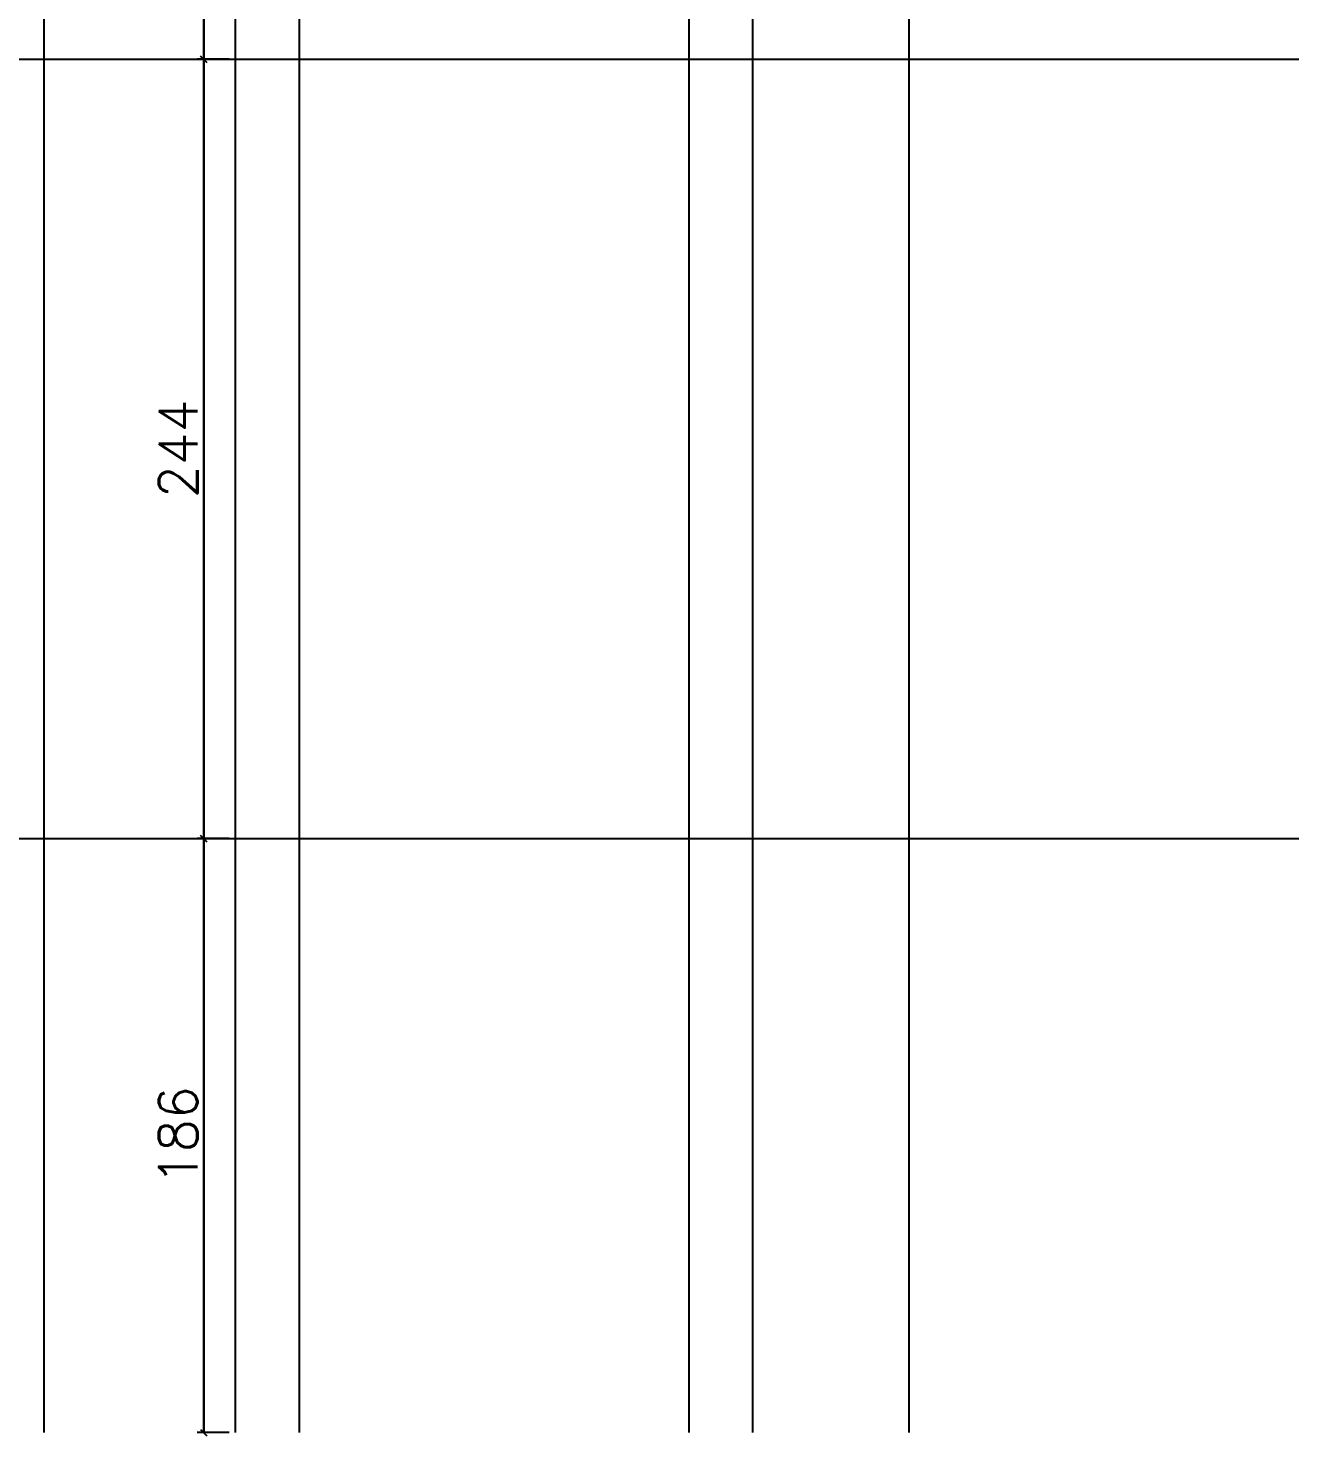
# Model space of a CAD drawing. Extents: x -40810 to 33675, y -2018 to 21213.
# Drawn here: x 13442.9 to 13840.9, y 14473.5 to 14914.3 of the extents above; entities that cross this region are included whole.
import ezdxf

# ---------------------------------------------------------------- set-up
doc = ezdxf.new("R2010")
doc.units = 0
doc.layers.get('0').update_dxf_attribs({"color": 1, "lineweight": 9})
doc.layers.add('P-NOTAS', color=7, linetype='Continuous')
doc.layers.add('Painéis', color=255, linetype='Continuous')
doc.styles.add('Romans', font='romans.shx', dxfattribs={"height": 12})
doc.dimstyles.new('cotas', dxfattribs={"dimtxt": 9, "dimasz": 2, "dimexe": 2, "dimexo": 2, "dimgap": 2, "dimtad": 1, "dimdec": 1, "dimzin": 12, "dimdsep": 46, "dimtxsty": 'Romans', "dimblk": 'OBLIQUE', "dimcen": 9, "dimclrd": 4, "dimclre": 4, "dimclrt": 240, "dimaunit": 1, "dimadec": 8, "dimazin": 3, "dimtfac": 1, "dimtdec": 1, "dimtix": 1, "dimtmove": 0, "dimatfit": 2, "dimldrblk": 'OBLIQUE', "dimfxl": 1, "dimtolj": 1, "dimtzin": 0, "dimlwd": -1, "dimlwe": -1, "dimarcsym": 0})

# ---------------------------------------------------------------- blocks, each defined once
blk = doc.blocks.new('_Oblique')
at = {"color": 0, "linetype": 'ByBlock', "lineweight": -2}
blk.add_line((-0.5, -0.5), (0.5, 0.5), dxfattribs=at)
blk = doc.blocks.new('*D3760')
at = {"layer": 'Defpoints', "color": 0, "linetype": 'Continuous', "ltscale": 30, "transparency": 16777216}
for p in [(13507.91, 14660.53), (13497.91, 14474.53), (13507.91, 14474.53)]:
    blk.add_point(p, dxfattribs=at)
at = {"layer": 'P-NOTAS', "color": 4, "linetype": 'Continuous', "ltscale": 30, "transparency": 16777216}
for p, q in [((13505.91, 14660.53), (13495.91, 14660.53)), ((13497.91, 14660.53), (13497.91, 14474.53)), ((13505.91, 14474.53), (13495.91, 14474.53))]:
    blk.add_line(p, q, dxfattribs=at)
at = {"layer": 'P-NOTAS', "color": 4, "linetype": 'Continuous', "ltscale": 30, "transparency": 16777216, "xscale": 2, "yscale": 2, "zscale": 2}
for p, rotation in [((13497.91, 14660.53), 90), ((13497.91, 14474.53), 270)]:
    blk.add_blockref('_Oblique', p, dxfattribs=dict(at, rotation=rotation))
at = {"layer": 'P-NOTAS', "color": 240, "linetype": 'Continuous', "ltscale": 30, "transparency": 16777216, "insert": (13489.91, 14567.53), "char_height": 12, "attachment_point": 5, "rotation": 90, "style": 'Romans'}
blk.add_mtext('\\A1;186', dxfattribs=at)
blk = doc.blocks.new('*D3761')
at = {"layer": 'Defpoints', "color": 0, "linetype": 'Continuous', "ltscale": 30, "transparency": 16777216}
for p in [(13507.91, 14904.53), (13497.91, 14660.53), (13507.91, 14660.53)]:
    blk.add_point(p, dxfattribs=at)
at = {"layer": 'P-NOTAS', "color": 4, "linetype": 'Continuous', "ltscale": 30, "transparency": 16777216}
for p, q in [((13505.91, 14904.53), (13495.91, 14904.53)), ((13497.91, 14904.53), (13497.91, 14660.53)), ((13505.91, 14660.53), (13495.91, 14660.53))]:
    blk.add_line(p, q, dxfattribs=at)
at = {"layer": 'P-NOTAS', "color": 4, "linetype": 'Continuous', "ltscale": 30, "transparency": 16777216, "xscale": 2, "yscale": 2, "zscale": 2}
for p, rotation in [((13497.91, 14904.53), 90), ((13497.91, 14660.53), 270)]:
    blk.add_blockref('_Oblique', p, dxfattribs=dict(at, rotation=rotation))
at = {"layer": 'P-NOTAS', "color": 240, "linetype": 'Continuous', "ltscale": 30, "transparency": 16777216, "insert": (13489.91, 14782.53), "char_height": 12, "attachment_point": 5, "rotation": 90, "style": 'Romans'}
blk.add_mtext('\\A1;244', dxfattribs=at)
blk = doc.blocks.new('*D3762')
at = {"layer": 'Defpoints', "color": 0, "linetype": 'Continuous', "ltscale": 30, "transparency": 16777216}
for p in [(13507.91, 15148.53), (13497.91, 14904.53), (13507.91, 14904.53)]:
    blk.add_point(p, dxfattribs=at)
at = {"layer": 'P-NOTAS', "color": 4, "linetype": 'Continuous', "ltscale": 30, "transparency": 16777216}
for p, q in [((13505.91, 15148.53), (13495.91, 15148.53)), ((13497.91, 15148.53), (13497.91, 14904.53)), ((13505.91, 14904.53), (13495.91, 14904.53))]:
    blk.add_line(p, q, dxfattribs=at)
at = {"layer": 'P-NOTAS', "color": 4, "linetype": 'Continuous', "ltscale": 30, "transparency": 16777216, "xscale": 2, "yscale": 2, "zscale": 2}
for p, rotation in [((13497.91, 15148.53), 90), ((13497.91, 14904.53), 270)]:
    blk.add_blockref('_Oblique', p, dxfattribs=dict(at, rotation=rotation))
at = {"layer": 'P-NOTAS', "color": 240, "linetype": 'Continuous', "ltscale": 30, "transparency": 16777216, "insert": (13489.91, 15026.53), "char_height": 12, "attachment_point": 5, "rotation": 90, "style": 'Romans'}
blk.add_mtext('\\A1;244', dxfattribs=at)
blk = doc.blocks.new('*D3787')
at = {"layer": 'Defpoints', "color": 0, "linetype": 'Continuous', "ltscale": 30, "transparency": 16777216}
for p in [(13507.93, 15148.53), (13497.93, 14904.53), (13507.93, 14904.53)]:
    blk.add_point(p, dxfattribs=at)
at = {"layer": 'P-NOTAS', "color": 4, "linetype": 'Continuous', "ltscale": 30, "transparency": 16777216}
for p, q in [((13505.93, 15148.53), (13495.93, 15148.53)), ((13497.93, 15148.53), (13497.93, 14904.53)), ((13505.93, 14904.53), (13495.93, 14904.53))]:
    blk.add_line(p, q, dxfattribs=at)
at = {"layer": 'P-NOTAS', "color": 4, "linetype": 'Continuous', "ltscale": 30, "transparency": 16777216, "xscale": 2, "yscale": 2, "zscale": 2}
for p, rotation in [((13497.93, 15148.53), 90), ((13497.93, 14904.53), 270)]:
    blk.add_blockref('_Oblique', p, dxfattribs=dict(at, rotation=rotation))
at = {"layer": 'P-NOTAS', "color": 240, "linetype": 'Continuous', "ltscale": 30, "transparency": 16777216, "insert": (13489.93, 15026.53), "char_height": 12, "attachment_point": 5, "rotation": 90, "style": 'Romans'}
blk.add_mtext('\\A1;244', dxfattribs=at)
blk = doc.blocks.new('*D3788')
at = {"layer": 'Defpoints', "color": 0, "linetype": 'Continuous', "ltscale": 30, "transparency": 16777216}
for p in [(13507.93, 14904.53), (13497.93, 14660.53), (13507.93, 14660.53)]:
    blk.add_point(p, dxfattribs=at)
at = {"layer": 'P-NOTAS', "color": 4, "linetype": 'Continuous', "ltscale": 30, "transparency": 16777216}
for p, q in [((13505.93, 14904.53), (13495.93, 14904.53)), ((13497.93, 14904.53), (13497.93, 14660.53)), ((13505.93, 14660.53), (13495.93, 14660.53))]:
    blk.add_line(p, q, dxfattribs=at)
at = {"layer": 'P-NOTAS', "color": 4, "linetype": 'Continuous', "ltscale": 30, "transparency": 16777216, "xscale": 2, "yscale": 2, "zscale": 2}
for p, rotation in [((13497.93, 14904.53), 90), ((13497.93, 14660.53), 270)]:
    blk.add_blockref('_Oblique', p, dxfattribs=dict(at, rotation=rotation))
at = {"layer": 'P-NOTAS', "color": 240, "linetype": 'Continuous', "ltscale": 30, "transparency": 16777216, "insert": (13489.93, 14782.53), "char_height": 12, "attachment_point": 5, "rotation": 90, "style": 'Romans'}
blk.add_mtext('\\A1;244', dxfattribs=at)
blk = doc.blocks.new('*D3789')
at = {"layer": 'Defpoints', "color": 0, "linetype": 'Continuous', "ltscale": 30, "transparency": 16777216}
for p in [(13507.93, 14660.53), (13497.93, 14474.53), (13507.93, 14474.53)]:
    blk.add_point(p, dxfattribs=at)
at = {"layer": 'P-NOTAS', "color": 4, "linetype": 'Continuous', "ltscale": 30, "transparency": 16777216}
for p, q in [((13505.93, 14660.53), (13495.93, 14660.53)), ((13497.93, 14660.53), (13497.93, 14474.53)), ((13505.93, 14474.53), (13495.93, 14474.53))]:
    blk.add_line(p, q, dxfattribs=at)
at = {"layer": 'P-NOTAS', "color": 4, "linetype": 'Continuous', "ltscale": 30, "transparency": 16777216, "xscale": 2, "yscale": 2, "zscale": 2}
for p, rotation in [((13497.93, 14660.53), 90), ((13497.93, 14474.53), 270)]:
    blk.add_blockref('_Oblique', p, dxfattribs=dict(at, rotation=rotation))
at = {"layer": 'P-NOTAS', "color": 240, "linetype": 'Continuous', "ltscale": 30, "transparency": 16777216, "insert": (13489.93, 14567.53), "char_height": 12, "attachment_point": 5, "rotation": 90, "style": 'Romans'}
blk.add_mtext('\\A1;186', dxfattribs=at)
blk = doc.blocks.new('*D6298')
at = {"layer": 'Defpoints', "color": 0, "ltscale": 30, "transparency": 16777216}
for p in [(13507.91, 14660.53), (13497.91, 14474.53), (13507.91, 14474.53)]:
    blk.add_point(p, dxfattribs=at)
at = {"layer": 'P-NOTAS', "color": 4, "ltscale": 30, "transparency": 16777216}
for p, q in [((13505.91, 14660.53), (13495.91, 14660.53)), ((13497.91, 14660.53), (13497.91, 14474.53)), ((13505.91, 14474.53), (13495.91, 14474.53))]:
    blk.add_line(p, q, dxfattribs=at)
at = {"layer": 'P-NOTAS', "color": 4, "ltscale": 30, "transparency": 16777216, "xscale": 2, "yscale": 2, "zscale": 2}
for p, rotation in [((13497.91, 14660.53), 90), ((13497.91, 14474.53), 270)]:
    blk.add_blockref('_Oblique', p, dxfattribs=dict(at, rotation=rotation))
at = {"layer": 'P-NOTAS', "color": 240, "ltscale": 30, "transparency": 16777216, "insert": (13489.91, 14567.53), "char_height": 12, "attachment_point": 5, "rotation": 90, "style": 'Romans'}
blk.add_mtext('\\A1;186', dxfattribs=at)
blk = doc.blocks.new('*D6299')
at = {"layer": 'Defpoints', "color": 0, "ltscale": 30, "transparency": 16777216}
for p in [(13507.91, 14904.53), (13497.91, 14660.53), (13507.91, 14660.53)]:
    blk.add_point(p, dxfattribs=at)
at = {"layer": 'P-NOTAS', "color": 4, "ltscale": 30, "transparency": 16777216}
for p, q in [((13505.91, 14904.53), (13495.91, 14904.53)), ((13497.91, 14904.53), (13497.91, 14660.53)), ((13505.91, 14660.53), (13495.91, 14660.53))]:
    blk.add_line(p, q, dxfattribs=at)
at = {"layer": 'P-NOTAS', "color": 4, "ltscale": 30, "transparency": 16777216, "xscale": 2, "yscale": 2, "zscale": 2}
for p, rotation in [((13497.91, 14904.53), 90), ((13497.91, 14660.53), 270)]:
    blk.add_blockref('_Oblique', p, dxfattribs=dict(at, rotation=rotation))
at = {"layer": 'P-NOTAS', "color": 240, "ltscale": 30, "transparency": 16777216, "insert": (13489.91, 14782.53), "char_height": 12, "attachment_point": 5, "rotation": 90, "style": 'Romans'}
blk.add_mtext('\\A1;244', dxfattribs=at)
blk = doc.blocks.new('*D6300')
at = {"layer": 'Defpoints', "color": 0, "ltscale": 30, "transparency": 16777216}
for p in [(13507.91, 15148.53), (13497.91, 14904.53), (13507.91, 14904.53)]:
    blk.add_point(p, dxfattribs=at)
at = {"layer": 'P-NOTAS', "color": 4, "ltscale": 30, "transparency": 16777216}
for p, q in [((13505.91, 15148.53), (13495.91, 15148.53)), ((13497.91, 15148.53), (13497.91, 14904.53)), ((13505.91, 14904.53), (13495.91, 14904.53))]:
    blk.add_line(p, q, dxfattribs=at)
at = {"layer": 'P-NOTAS', "color": 4, "ltscale": 30, "transparency": 16777216, "xscale": 2, "yscale": 2, "zscale": 2}
for p, rotation in [((13497.91, 15148.53), 90), ((13497.91, 14904.53), 270)]:
    blk.add_blockref('_Oblique', p, dxfattribs=dict(at, rotation=rotation))
at = {"layer": 'P-NOTAS', "color": 240, "ltscale": 30, "transparency": 16777216, "insert": (13489.91, 15026.53), "char_height": 12, "attachment_point": 5, "rotation": 90, "style": 'Romans'}
blk.add_mtext('\\A1;244', dxfattribs=at)
blk = doc.blocks.new('*D6325')
at = {"layer": 'Defpoints', "color": 0, "ltscale": 30, "transparency": 16777216}
for p in [(13507.93, 15148.53), (13497.93, 14904.53), (13507.93, 14904.53)]:
    blk.add_point(p, dxfattribs=at)
at = {"layer": 'P-NOTAS', "color": 4, "ltscale": 30, "transparency": 16777216}
for p, q in [((13505.93, 15148.53), (13495.93, 15148.53)), ((13497.93, 15148.53), (13497.93, 14904.53)), ((13505.93, 14904.53), (13495.93, 14904.53))]:
    blk.add_line(p, q, dxfattribs=at)
at = {"layer": 'P-NOTAS', "color": 4, "ltscale": 30, "transparency": 16777216, "xscale": 2, "yscale": 2, "zscale": 2}
for p, rotation in [((13497.93, 15148.53), 90), ((13497.93, 14904.53), 270)]:
    blk.add_blockref('_Oblique', p, dxfattribs=dict(at, rotation=rotation))
at = {"layer": 'P-NOTAS', "color": 240, "ltscale": 30, "transparency": 16777216, "insert": (13489.93, 15026.53), "char_height": 12, "attachment_point": 5, "rotation": 90, "style": 'Romans'}
blk.add_mtext('\\A1;244', dxfattribs=at)
blk = doc.blocks.new('*D6326')
at = {"layer": 'Defpoints', "color": 0, "ltscale": 30, "transparency": 16777216}
for p in [(13507.93, 14904.53), (13497.93, 14660.53), (13507.93, 14660.53)]:
    blk.add_point(p, dxfattribs=at)
at = {"layer": 'P-NOTAS', "color": 4, "ltscale": 30, "transparency": 16777216}
for p, q in [((13505.93, 14904.53), (13495.93, 14904.53)), ((13497.93, 14904.53), (13497.93, 14660.53)), ((13505.93, 14660.53), (13495.93, 14660.53))]:
    blk.add_line(p, q, dxfattribs=at)
at = {"layer": 'P-NOTAS', "color": 4, "ltscale": 30, "transparency": 16777216, "xscale": 2, "yscale": 2, "zscale": 2}
for p, rotation in [((13497.93, 14904.53), 90), ((13497.93, 14660.53), 270)]:
    blk.add_blockref('_Oblique', p, dxfattribs=dict(at, rotation=rotation))
at = {"layer": 'P-NOTAS', "color": 240, "ltscale": 30, "transparency": 16777216, "insert": (13489.93, 14782.53), "char_height": 12, "attachment_point": 5, "rotation": 90, "style": 'Romans'}
blk.add_mtext('\\A1;244', dxfattribs=at)
blk = doc.blocks.new('*D6327')
at = {"layer": 'Defpoints', "color": 0, "ltscale": 30, "transparency": 16777216}
for p in [(13507.93, 14660.53), (13497.93, 14474.53), (13507.93, 14474.53)]:
    blk.add_point(p, dxfattribs=at)
at = {"layer": 'P-NOTAS', "color": 4, "ltscale": 30, "transparency": 16777216}
for p, q in [((13505.93, 14660.53), (13495.93, 14660.53)), ((13497.93, 14660.53), (13497.93, 14474.53)), ((13505.93, 14474.53), (13495.93, 14474.53))]:
    blk.add_line(p, q, dxfattribs=at)
at = {"layer": 'P-NOTAS', "color": 4, "ltscale": 30, "transparency": 16777216, "xscale": 2, "yscale": 2, "zscale": 2}
for p, rotation in [((13497.93, 14660.53), 90), ((13497.93, 14474.53), 270)]:
    blk.add_blockref('_Oblique', p, dxfattribs=dict(at, rotation=rotation))
at = {"layer": 'P-NOTAS', "color": 240, "ltscale": 30, "transparency": 16777216, "insert": (13489.93, 14567.53), "char_height": 12, "attachment_point": 5, "rotation": 90, "style": 'Romans'}
blk.add_mtext('\\A1;186', dxfattribs=at)
blk = doc.blocks.new('*D6482')
at = {"layer": 'Defpoints', "color": 0, "ltscale": 30, "transparency": 16777216}
for p in [(13507.91, 14660.53), (13497.91, 14474.53), (13507.91, 14474.53)]:
    blk.add_point(p, dxfattribs=at)
at = {"layer": 'P-NOTAS', "color": 4, "ltscale": 30, "transparency": 16777216}
for p, q in [((13505.91, 14660.53), (13495.91, 14660.53)), ((13497.91, 14660.53), (13497.91, 14474.53)), ((13505.91, 14474.53), (13495.91, 14474.53))]:
    blk.add_line(p, q, dxfattribs=at)
at = {"layer": 'P-NOTAS', "color": 4, "ltscale": 30, "transparency": 16777216, "xscale": 2, "yscale": 2, "zscale": 2}
for p, rotation in [((13497.91, 14660.53), 90), ((13497.91, 14474.53), 270)]:
    blk.add_blockref('_Oblique', p, dxfattribs=dict(at, rotation=rotation))
at = {"layer": 'P-NOTAS', "color": 240, "ltscale": 30, "transparency": 16777216, "insert": (13489.91, 14567.53), "char_height": 12, "attachment_point": 5, "rotation": 90, "style": 'Romans'}
blk.add_mtext('\\A1;186', dxfattribs=at)
blk = doc.blocks.new('*D6483')
at = {"layer": 'Defpoints', "color": 0, "ltscale": 30, "transparency": 16777216}
for p in [(13507.91, 14904.53), (13497.91, 14660.53), (13507.91, 14660.53)]:
    blk.add_point(p, dxfattribs=at)
at = {"layer": 'P-NOTAS', "color": 4, "ltscale": 30, "transparency": 16777216}
for p, q in [((13505.91, 14904.53), (13495.91, 14904.53)), ((13497.91, 14904.53), (13497.91, 14660.53)), ((13505.91, 14660.53), (13495.91, 14660.53))]:
    blk.add_line(p, q, dxfattribs=at)
at = {"layer": 'P-NOTAS', "color": 4, "ltscale": 30, "transparency": 16777216, "xscale": 2, "yscale": 2, "zscale": 2}
for p, rotation in [((13497.91, 14904.53), 90), ((13497.91, 14660.53), 270)]:
    blk.add_blockref('_Oblique', p, dxfattribs=dict(at, rotation=rotation))
at = {"layer": 'P-NOTAS', "color": 240, "ltscale": 30, "transparency": 16777216, "insert": (13489.91, 14782.53), "char_height": 12, "attachment_point": 5, "rotation": 90, "style": 'Romans'}
blk.add_mtext('\\A1;244', dxfattribs=at)
blk = doc.blocks.new('*D6484')
at = {"layer": 'Defpoints', "color": 0, "ltscale": 30, "transparency": 16777216}
for p in [(13507.91, 15148.53), (13497.91, 14904.53), (13507.91, 14904.53)]:
    blk.add_point(p, dxfattribs=at)
at = {"layer": 'P-NOTAS', "color": 4, "ltscale": 30, "transparency": 16777216}
for p, q in [((13505.91, 15148.53), (13495.91, 15148.53)), ((13497.91, 15148.53), (13497.91, 14904.53)), ((13505.91, 14904.53), (13495.91, 14904.53))]:
    blk.add_line(p, q, dxfattribs=at)
at = {"layer": 'P-NOTAS', "color": 4, "ltscale": 30, "transparency": 16777216, "xscale": 2, "yscale": 2, "zscale": 2}
for p, rotation in [((13497.91, 15148.53), 90), ((13497.91, 14904.53), 270)]:
    blk.add_blockref('_Oblique', p, dxfattribs=dict(at, rotation=rotation))
at = {"layer": 'P-NOTAS', "color": 240, "ltscale": 30, "transparency": 16777216, "insert": (13489.91, 15026.53), "char_height": 12, "attachment_point": 5, "rotation": 90, "style": 'Romans'}
blk.add_mtext('\\A1;244', dxfattribs=at)
blk = doc.blocks.new('*D6509')
at = {"layer": 'Defpoints', "color": 0, "ltscale": 30, "transparency": 16777216}
for p in [(13507.93, 15148.53), (13497.93, 14904.53), (13507.93, 14904.53)]:
    blk.add_point(p, dxfattribs=at)
at = {"layer": 'P-NOTAS', "color": 4, "ltscale": 30, "transparency": 16777216}
for p, q in [((13505.93, 15148.53), (13495.93, 15148.53)), ((13497.93, 15148.53), (13497.93, 14904.53)), ((13505.93, 14904.53), (13495.93, 14904.53))]:
    blk.add_line(p, q, dxfattribs=at)
at = {"layer": 'P-NOTAS', "color": 4, "ltscale": 30, "transparency": 16777216, "xscale": 2, "yscale": 2, "zscale": 2}
for p, rotation in [((13497.93, 15148.53), 90), ((13497.93, 14904.53), 270)]:
    blk.add_blockref('_Oblique', p, dxfattribs=dict(at, rotation=rotation))
at = {"layer": 'P-NOTAS', "color": 240, "ltscale": 30, "transparency": 16777216, "insert": (13489.93, 15026.53), "char_height": 12, "attachment_point": 5, "rotation": 90, "style": 'Romans'}
blk.add_mtext('\\A1;244', dxfattribs=at)
blk = doc.blocks.new('*D6510')
at = {"layer": 'Defpoints', "color": 0, "ltscale": 30, "transparency": 16777216}
for p in [(13507.93, 14904.53), (13497.93, 14660.53), (13507.93, 14660.53)]:
    blk.add_point(p, dxfattribs=at)
at = {"layer": 'P-NOTAS', "color": 4, "ltscale": 30, "transparency": 16777216}
for p, q in [((13505.93, 14904.53), (13495.93, 14904.53)), ((13497.93, 14904.53), (13497.93, 14660.53)), ((13505.93, 14660.53), (13495.93, 14660.53))]:
    blk.add_line(p, q, dxfattribs=at)
at = {"layer": 'P-NOTAS', "color": 4, "ltscale": 30, "transparency": 16777216, "xscale": 2, "yscale": 2, "zscale": 2}
for p, rotation in [((13497.93, 14904.53), 90), ((13497.93, 14660.53), 270)]:
    blk.add_blockref('_Oblique', p, dxfattribs=dict(at, rotation=rotation))
at = {"layer": 'P-NOTAS', "color": 240, "ltscale": 30, "transparency": 16777216, "insert": (13489.93, 14782.53), "char_height": 12, "attachment_point": 5, "rotation": 90, "style": 'Romans'}
blk.add_mtext('\\A1;244', dxfattribs=at)
blk = doc.blocks.new('*D6511')
at = {"layer": 'Defpoints', "color": 0, "ltscale": 30, "transparency": 16777216}
for p in [(13507.93, 14660.53), (13497.93, 14474.53), (13507.93, 14474.53)]:
    blk.add_point(p, dxfattribs=at)
at = {"layer": 'P-NOTAS', "color": 4, "ltscale": 30, "transparency": 16777216}
for p, q in [((13505.93, 14660.53), (13495.93, 14660.53)), ((13497.93, 14660.53), (13497.93, 14474.53)), ((13505.93, 14474.53), (13495.93, 14474.53))]:
    blk.add_line(p, q, dxfattribs=at)
at = {"layer": 'P-NOTAS', "color": 4, "ltscale": 30, "transparency": 16777216, "xscale": 2, "yscale": 2, "zscale": 2}
for p, rotation in [((13497.93, 14660.53), 90), ((13497.93, 14474.53), 270)]:
    blk.add_blockref('_Oblique', p, dxfattribs=dict(at, rotation=rotation))
at = {"layer": 'P-NOTAS', "color": 240, "ltscale": 30, "transparency": 16777216, "insert": (13489.93, 14567.53), "char_height": 12, "attachment_point": 5, "rotation": 90, "style": 'Romans'}
blk.add_mtext('\\A1;186', dxfattribs=at)

msp = doc.modelspace()

# ---------------------------------------------------------------- linework, layer by layer
at = {"layer": 'Painéis', "linetype": 'Continuous', "ltscale": 30}
for points in [[(13447.913, 14474.529), (13447.913, 15880.529)], [(13507.913, 14474.529), (13507.913, 15880.529)], [(13527.913, 14474.529), (13527.913, 15880.529)], [(13649.913, 14474.529), (13649.913, 15880.529)], [(13669.913, 14474.529), (13669.913, 15880.529)], [(13718.913, 14474.529), (13718.913, 15880.529)], [(13263.913, 14904.529), (13840.913, 14904.529)], [(13263.913, 14660.529), (13840.913, 14660.529)]]:
    msp.add_lwpolyline(points, dxfattribs=at)
at = {"layer": 'Painéis', "ltscale": 30}
for points in [[(13447.913, 14474.529), (13447.913, 15880.529)], [(13447.913, 14474.529), (13447.913, 15880.529)], [(13507.913, 14474.529), (13507.913, 15880.529)], [(13507.913, 14474.529), (13507.913, 15880.529)], [(13527.913, 14474.529), (13527.913, 15880.529)], [(13527.913, 14474.529), (13527.913, 15880.529)], [(13649.913, 14474.529), (13649.913, 15880.529)], [(13649.913, 14474.529), (13649.913, 15880.529)], [(13669.913, 14474.529), (13669.913, 15880.529)], [(13669.913, 14474.529), (13669.913, 15880.529)], [(13718.913, 14474.529), (13718.913, 15880.529)], [(13718.913, 14474.529), (13718.913, 15880.529)], [(13263.913, 14904.529), (13840.913, 14904.529)], [(13263.913, 14904.529), (13840.913, 14904.529)], [(13263.913, 14660.529), (13840.913, 14660.529)], [(13263.913, 14660.529), (13840.913, 14660.529)]]:
    msp.add_lwpolyline(points, dxfattribs=at)

# ---------------------------------------------------------------- dimensions: what is measured, and where the dimension line sits
at = {"layer": 'P-NOTAS', "linetype": 'Continuous', "ltscale": 30}
for base, p1, p2, picture, middle in [((13497.913, 14904.529), (13507.913, 15148.529), (13507.913, 14904.529), '*D3762', (13489.913, 15026.529)), ((13497.929, 14904.529), (13507.929, 15148.529), (13507.929, 14904.529), '*D3787', (13489.929, 15026.529)), ((13497.913, 14660.529), (13507.913, 14904.529), (13507.913, 14660.529), '*D3761', (13489.913, 14782.529)), ((13497.929, 14660.529), (13507.929, 14904.529), (13507.929, 14660.529), '*D3788', (13489.929, 14782.529)), ((13497.913, 14474.529), (13507.913, 14660.529), (13507.913, 14474.529), '*D3760', (13489.913, 14567.529)), ((13497.929, 14474.529), (13507.929, 14660.529), (13507.929, 14474.529), '*D3789', (13489.929, 14567.529))]:
    dim = msp.add_linear_dim(base=base, p1=p1, p2=p2, angle=90, dimstyle='cotas', dxfattribs=at)
    dim.commit()
    dim.dimension.update_dxf_attribs({"geometry": picture, "text_midpoint": middle})
at = {"layer": 'P-NOTAS', "ltscale": 30}
for base, p1, p2, picture, middle in [((13497.913, 14904.529), (13507.913, 15148.529), (13507.913, 14904.529), '*D6300', (13489.913, 15026.529)), ((13497.913, 14904.529), (13507.913, 15148.529), (13507.913, 14904.529), '*D6484', (13489.913, 15026.529)), ((13497.929, 14904.529), (13507.929, 15148.529), (13507.929, 14904.529), '*D6325', (13489.929, 15026.529)), ((13497.929, 14904.529), (13507.929, 15148.529), (13507.929, 14904.529), '*D6509', (13489.929, 15026.529)), ((13497.913, 14660.529), (13507.913, 14904.529), (13507.913, 14660.529), '*D6299', (13489.913, 14782.529)), ((13497.913, 14660.529), (13507.913, 14904.529), (13507.913, 14660.529), '*D6483', (13489.913, 14782.529)), ((13497.929, 14660.529), (13507.929, 14904.529), (13507.929, 14660.529), '*D6326', (13489.929, 14782.529)), ((13497.929, 14660.529), (13507.929, 14904.529), (13507.929, 14660.529), '*D6510', (13489.929, 14782.529)), ((13497.913, 14474.529), (13507.913, 14660.529), (13507.913, 14474.529), '*D6298', (13489.913, 14567.529)), ((13497.913, 14474.529), (13507.913, 14660.529), (13507.913, 14474.529), '*D6482', (13489.913, 14567.529)), ((13497.929, 14474.529), (13507.929, 14660.529), (13507.929, 14474.529), '*D6327', (13489.929, 14567.529)), ((13497.929, 14474.529), (13507.929, 14660.529), (13507.929, 14474.529), '*D6511', (13489.929, 14567.529))]:
    dim = msp.add_linear_dim(base=base, p1=p1, p2=p2, angle=90, dimstyle='cotas', dxfattribs=at)
    dim.commit()
    dim.dimension.update_dxf_attribs({"geometry": picture, "text_midpoint": middle})

doc.saveas('drawing.dxf')
